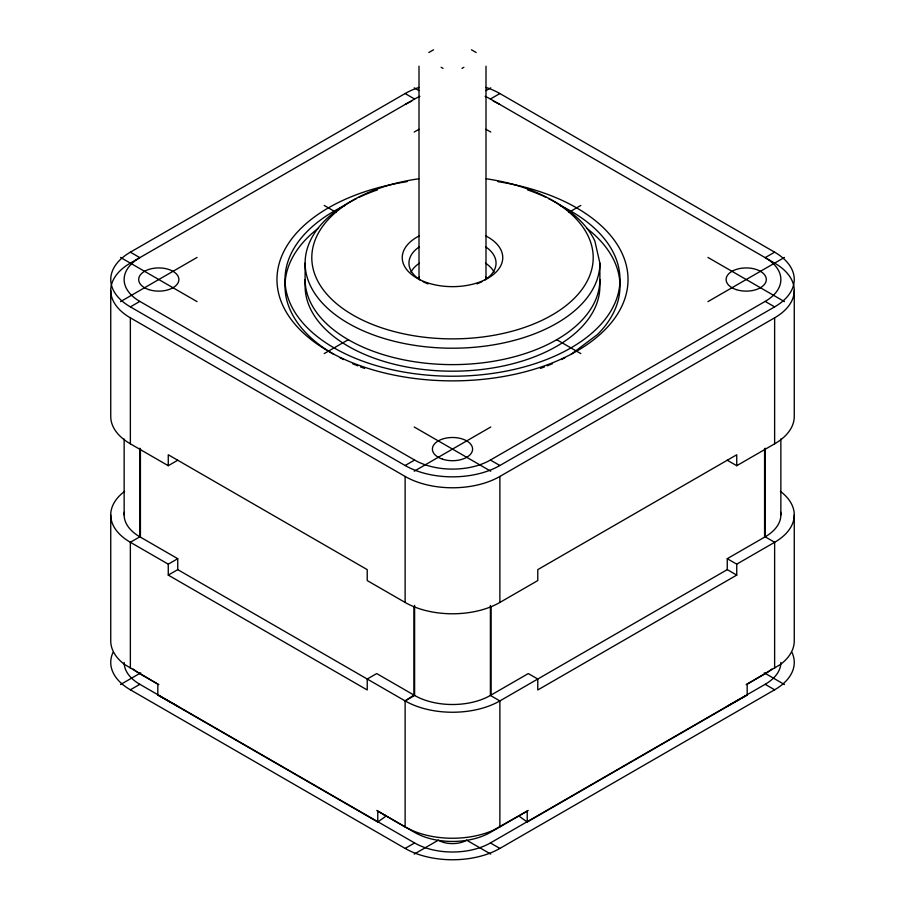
<?xml version="1.0" encoding="UTF-8"?>
<svg xmlns="http://www.w3.org/2000/svg" width="905" height="905" viewBox="0 0 905 905"><rect width="100%" height="100%" fill="white"/><g stroke="black" fill="none" stroke-linecap="round" stroke-linejoin="round"><path stroke-width="1.36" d="M528.294 821.073L527.219 822.012L518.825 815.982L490.397 832.385A53.599 30.94 0 0 1 414.603 832.385L383.822 814.602M746.15 684.666L780.415 664.485A66.993 38.677 0 0 0 794.262 640.932L794.262 514.934M528.237 810.473L493.282 830.258A66.993 38.677 0 0 1 411.718 830.258L405.123 826.921L405.123 700.911L413.947 695.108L413.947 606.497M780.415 491.381A66.993 38.677 0 0 1 774.635 542.287L736.738 564.166L736.738 575.105L727.258 569.63L727.258 558.69L765.155 536.812A53.599 30.94 0 0 0 780.653 512.23M518.825 815.982L527.219 811.072L527.219 822.012L747.179 695.006L747.179 684.067M124.585 491.381A66.993 38.677 0 0 0 130.365 542.287L168.262 564.166L168.262 575.105L367.226 689.972L367.226 679.033L376.706 673.569L414.603 695.447A53.599 30.94 0 0 0 490.397 695.447L528.294 673.569L537.774 679.033L537.774 689.972L736.738 575.105M428.812 52.513L433.552 49.786M485.996 87.4A66.993 38.677 0 0 1 499.877 93.543L774.635 252.178A66.993 38.677 0 0 1 774.635 306.874L499.877 465.509A66.993 38.677 0 0 1 405.123 465.509L130.365 306.874A66.993 38.677 0 0 1 130.365 252.178L405.123 93.543A66.993 38.677 0 0 1 419.004 87.4M461.98 68.384L463.869 67.287M419.875 96.349A53.599 30.94 0 0 0 414.603 99.018L130.06 263.298A67.015 38.689 0 0 0 130.048 317.644L405.44 476.63A67.015 38.689 0 0 0 499.571 476.63L774.94 317.644A67.015 38.689 0 0 0 774.952 263.298L490.397 99.018A53.599 30.94 0 0 0 485.125 96.349M120.512 301.625L197.064 257.427M414.219 132.051L418.958 129.325M486.042 90.591L490.781 87.853M130.365 306.874L139.845 301.41L414.603 460.045A53.599 30.94 0 0 0 490.397 460.045L765.155 301.41L774.635 306.874M490.397 99.018L499.877 93.543M324.216 353.595L348.504 339.567M568.645 212.471L580.784 205.458M110.738 290.471L110.738 416.47A66.993 38.677 0 0 0 130.365 443.823L168.262 465.702L177.742 460.226M168.262 564.166L177.742 558.69L177.742 569.63L168.262 575.105M405.123 465.509L414.603 460.045M774.635 252.178L765.155 257.642A53.599 30.94 0 0 1 765.155 301.41M414.219 471.2L490.781 427.002M707.936 301.625L784.488 257.427M120.512 684.542L140.739 672.856M113.023 652.426A66.993 38.677 0 0 0 130.365 689.791L139.845 684.316L414.603 842.951A53.599 30.94 0 0 0 490.397 842.951L765.155 684.316A53.599 30.94 0 0 0 780.857 662.437M168.262 465.702L168.262 454.763L367.226 569.63L367.226 580.569L405.123 602.447A66.993 38.677 0 0 0 499.877 602.447L537.774 580.569L537.774 569.63L736.738 454.763L736.738 465.702L727.258 460.226M736.738 465.702L774.635 443.823A66.993 38.677 0 0 0 794.262 416.47L794.262 290.471M177.742 569.63L405.123 700.911L414.603 695.447L414.603 605.422M727.258 569.63L499.877 700.911A66.993 38.677 0 0 1 405.123 700.911M130.365 689.791L405.123 848.426L414.603 842.951M414.219 854.105L438.065 840.349M747.394 684.01L765.155 673.75A53.599 30.94 0 0 0 771.829 669.067M405.123 848.426A66.993 38.677 0 0 0 499.877 848.426L774.635 689.791A66.993 38.677 0 0 0 791.977 652.426M727.258 706.194L747.179 695.006M570.931 354.466L597.549 334.443A167.493 96.699 0 0 0 586.485 228.071M110.738 514.934L110.738 640.932A66.993 38.677 0 0 0 124.585 664.485L157.821 684.067L157.821 695.006L177.742 706.194M471.448 49.786L476.188 52.513M441.131 67.287L443.02 68.384M414.219 87.853L418.958 90.591M486.042 129.325L490.781 132.051M707.936 257.427L784.488 301.625M405.123 93.543L414.603 99.018M324.216 205.458L336.355 212.471M556.496 339.567L580.784 353.595M727.258 558.69L736.738 564.166M130.365 252.178L139.845 257.642A53.599 30.94 0 0 0 139.845 301.41M490.397 460.045L499.877 465.509M120.512 257.427L197.064 301.625M414.219 427.002L490.781 471.2M764.261 672.856L784.488 684.542M765.155 684.316L774.635 689.791M124.347 512.23A53.599 30.94 0 0 0 139.845 536.812L177.742 558.69M490.397 842.951L499.877 848.426M466.935 840.349L490.781 854.105M157.821 684.067L158.85 684.666M376.763 810.473L405.123 826.921M157.606 684.01L139.845 673.75A53.599 30.94 0 0 1 133.171 669.067M157.821 695.006L377.781 822.012L386.175 815.982L377.781 811.072L377.781 822.012L376.706 821.073M305.109 263.117L305.109 286.093A147.391 85.093 0 0 0 452.5 371.186A147.391 85.093 0 0 0 599.891 286.093L599.891 263.117L594.868 241.092A147.391 85.093 0 0 0 548.498 198.546M780.857 438.982L780.857 514.934M774.635 317.813L774.635 443.823M774.635 668.286L774.635 542.287L765.155 536.812L765.155 448.201M764.578 448.575L764.578 537.197M499.877 476.449L499.877 602.447M499.877 826.921L499.877 700.911L490.397 695.447L490.397 605.422M491.053 606.497L491.053 695.108M485.996 66.189L485.996 279.532A33.496 19.344 0 0 0 485.714 276.998M419.004 66.189L419.004 279.532A33.496 19.344 0 0 1 419.286 276.998M405.123 476.449L405.123 602.447M140.422 448.575L140.422 537.197M139.845 448.201L139.845 536.812L130.365 542.287L130.365 668.286M130.365 317.813L130.365 443.823M124.143 438.982L124.143 514.934M405.429 104.301A67.015 38.689 0 0 1 411.707 101.145M493.293 101.145A67.015 38.689 0 0 1 499.571 104.301M497.931 181.645A175.525 101.337 0 0 1 596.282 337.656A175.525 101.337 0 0 1 308.718 337.656A175.525 101.337 0 0 1 407.069 181.645M410.961 271.975A43.542 25.136 0 0 1 419.501 263.129M485.499 263.129A43.542 25.136 0 0 1 494.04 271.975M599.891 263.117A147.391 85.093 0 0 1 390.96 340.438A147.391 85.093 0 0 1 356.502 198.546M358.98 197.347A147.391 85.093 0 0 1 377.43 189.892M527.57 189.892A147.391 85.093 0 0 1 546.02 197.347M486.189 178.783A140.694 81.224 0 0 1 568.283 303.797A140.694 81.224 0 0 1 336.717 303.797A140.694 81.224 0 0 1 418.811 178.783M485.917 235.979A50.25 29.005 0 0 1 488.711 277.756A50.25 29.005 0 0 1 416.289 277.756A50.25 29.005 0 0 1 419.083 235.979M485.499 246.714A43.542 25.136 0 0 1 484.413 280.222M482.127 281.546A43.542 25.136 0 0 1 477.026 283.899M427.975 283.899A43.542 25.136 0 0 1 422.873 281.546M420.587 280.222A43.542 25.136 0 0 1 419.501 246.714M565.093 357.679A167.493 96.699 0 0 1 561.428 359.545M552.503 363.663A167.493 96.699 0 0 1 547.197 365.846M544.493 366.898A167.493 96.699 0 0 1 540.398 368.403M364.602 368.403A167.493 96.699 0 0 1 360.507 366.898M357.803 365.846A167.493 96.699 0 0 1 352.498 363.663M343.572 359.545A167.493 96.699 0 0 1 339.907 357.679M334.069 354.466A167.493 96.699 0 0 1 318.515 228.071M599.891 279.532A147.391 85.093 0 0 1 452.5 364.625A147.391 85.093 0 0 1 305.109 279.532M560.184 205.469A167.493 96.699 0 0 1 574.313 345.891A167.493 96.699 0 0 1 330.687 345.891A167.493 96.699 0 0 1 344.816 205.469M466.709 840.213A20.102 11.607 0 0 1 438.292 840.213M139.845 684.316A53.599 30.94 0 0 1 124.143 662.437M148.737 289.577A20.102 11.607 0 0 0 178.885 279.532A20.102 11.607 0 0 0 148.737 269.475A20.102 11.607 0 0 0 148.737 289.577M442.455 459.152A20.102 11.607 0 0 0 472.602 449.095A20.102 11.607 0 0 0 442.455 439.049A20.102 11.607 0 0 0 442.455 459.152M736.161 289.577A20.102 11.607 0 0 0 766.309 279.532A20.102 11.607 0 0 0 736.161 269.475A20.102 11.607 0 0 0 736.161 289.577"/></g></svg>
